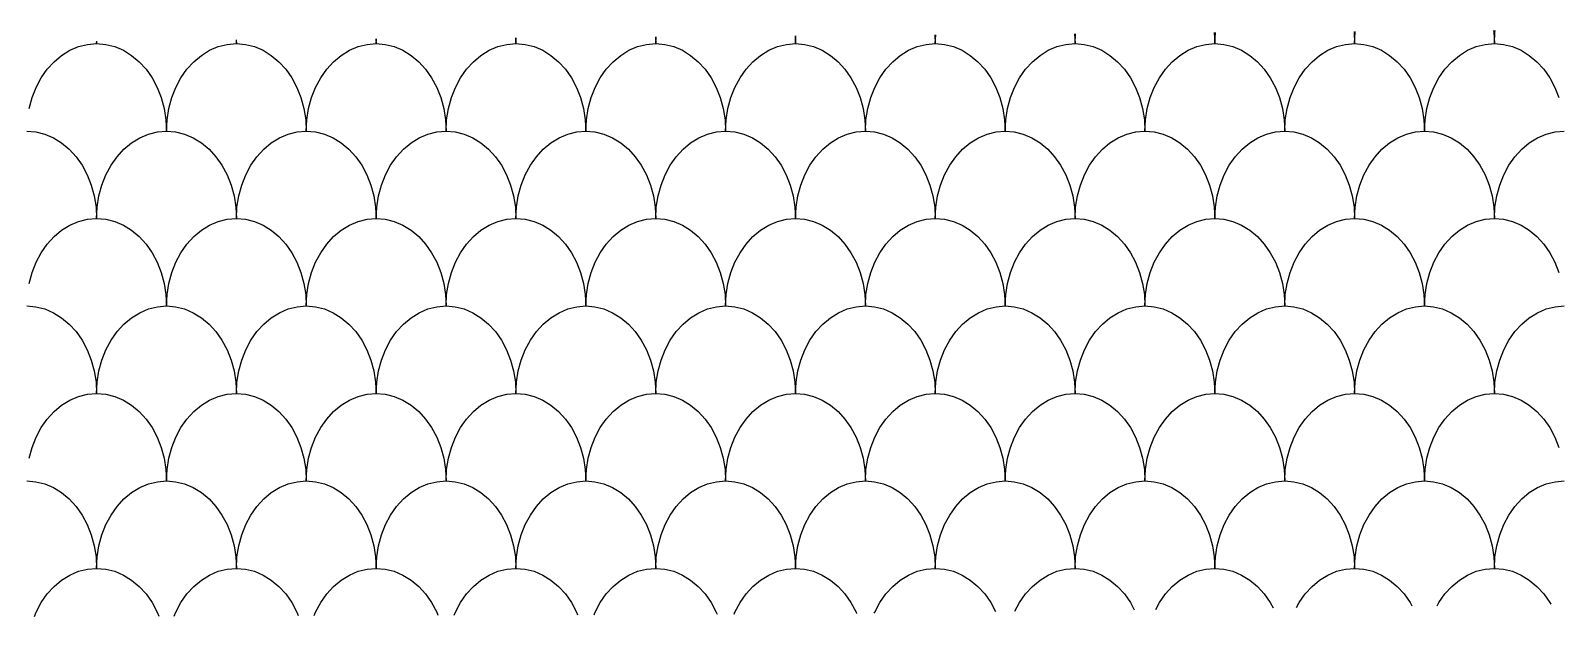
# Model space of a CAD drawing. Header units: metres. Extents: x 19 to 183, y -73 to -56.
# Drawn here: x 58.81 to 102.51, y -73.05 to -56.3 of the extents above; entities that cross this region are included whole.
import ezdxf

# ---------------------------------------------------------------- set-up
doc = ezdxf.new("R2010")
doc.units = ezdxf.units.M

msp = doc.modelspace()

# ---------------------------------------------------------------- linework, layer by layer
for points in [[(92.683, -56.357), (92.7, -56.671)], [(92.7, -56.671), (92.716, -56.357)], [(96.68, -56.328), (96.683, -56.345), (96.7, -56.671)], [(96.7, -56.671), (96.717, -56.345), (96.72, -56.327)], [(100.675, -56.298), (100.683, -56.345), (100.7, -56.671)], [(100.7, -56.671), (100.717, -56.345), (100.724, -56.297)], [(58.768, -58.524), (58.852, -58.215), (58.968, -57.921), (59.113, -57.649), (59.286, -57.404), (59.482, -57.188), (59.7, -57.006), (59.934, -56.862), (60.182, -56.756), (60.439, -56.693), (60.7, -56.671), (60.961, -56.693), (61.217, -56.756), (61.465, -56.862), (61.7, -57.006), (61.917, -57.188), (62.114, -57.404), (62.286, -57.649), (62.432, -57.921), (62.547, -58.215), (62.632, -58.524), (62.683, -58.845), (62.7, -59.171)], [(60.696, -56.596), (60.7, -56.671)], [(60.7, -56.671), (60.704, -56.596)], [(62.7, -59.171), (62.717, -58.845), (62.768, -58.524), (62.852, -58.215), (62.968, -57.921), (63.113, -57.649), (63.286, -57.404), (63.482, -57.188), (63.7, -57.006), (63.934, -56.862), (64.182, -56.756), (64.439, -56.693), (64.7, -56.671), (64.961, -56.693), (65.217, -56.756), (65.465, -56.862), (65.7, -57.006), (65.917, -57.188), (66.114, -57.404), (66.286, -57.649), (66.432, -57.921), (66.547, -58.215), (66.632, -58.524), (66.683, -58.845), (66.7, -59.171)], [(64.694, -56.566), (64.7, -56.671)], [(64.7, -56.671), (64.705, -56.566)], [(66.7, -59.171), (66.717, -58.845), (66.768, -58.524), (66.852, -58.215), (66.968, -57.921), (67.113, -57.649), (67.286, -57.404), (67.482, -57.188), (67.7, -57.006), (67.934, -56.862), (68.182, -56.756), (68.439, -56.693), (68.7, -56.671), (68.961, -56.693), (69.217, -56.756), (69.465, -56.862), (69.7, -57.006), (69.917, -57.188), (70.114, -57.404), (70.286, -57.649), (70.432, -57.921), (70.547, -58.215), (70.632, -58.524), (70.683, -58.845), (70.7, -59.171)], [(68.693, -56.536), (68.7, -56.671)], [(68.7, -56.671), (68.707, -56.536)], [(70.7, -59.171), (70.717, -58.845), (70.768, -58.524), (70.852, -58.215), (70.968, -57.921), (71.113, -57.649), (71.286, -57.404), (71.482, -57.188), (71.7, -57.006), (71.934, -56.862), (72.182, -56.756), (72.439, -56.693), (72.7, -56.671), (72.961, -56.693), (73.217, -56.756), (73.465, -56.862), (73.7, -57.006), (73.917, -57.188), (74.114, -57.404), (74.286, -57.649), (74.432, -57.921), (74.547, -58.215), (74.632, -58.524), (74.683, -58.845), (74.7, -59.171)], [(72.691, -56.506), (72.7, -56.671)], [(72.7, -56.671), (72.708, -56.506)], [(74.7, -59.171), (74.717, -58.845), (74.768, -58.524), (74.852, -58.215), (74.968, -57.921), (75.113, -57.649), (75.286, -57.404), (75.482, -57.188), (75.7, -57.006), (75.934, -56.862), (76.182, -56.756), (76.439, -56.693), (76.7, -56.671), (76.961, -56.693), (77.217, -56.756), (77.465, -56.862), (77.7, -57.006), (77.917, -57.188), (78.114, -57.404), (78.286, -57.649), (78.432, -57.921), (78.547, -58.215), (78.632, -58.524), (78.683, -58.845), (78.7, -59.171)], [(76.69, -56.477), (76.7, -56.671)], [(76.7, -56.671), (76.71, -56.476)], [(78.7, -59.171), (78.717, -58.845), (78.768, -58.524), (78.852, -58.215), (78.968, -57.921), (79.113, -57.649), (79.286, -57.404), (79.482, -57.188), (79.7, -57.006), (79.934, -56.862), (80.182, -56.756), (80.439, -56.693), (80.7, -56.671), (80.961, -56.693), (81.217, -56.756), (81.465, -56.862), (81.7, -57.006), (81.917, -57.188), (82.114, -57.404), (82.286, -57.649), (82.432, -57.921), (82.547, -58.215), (82.632, -58.524), (82.683, -58.845), (82.7, -59.171)], [(80.688, -56.447), (80.7, -56.671)], [(80.7, -56.671), (80.712, -56.447)], [(82.7, -59.171), (82.717, -58.845), (82.768, -58.524), (82.852, -58.215), (82.968, -57.921), (83.113, -57.649), (83.286, -57.404), (83.482, -57.188), (83.7, -57.006), (83.934, -56.862), (84.182, -56.756), (84.439, -56.693), (84.7, -56.671), (84.961, -56.693), (85.217, -56.756), (85.465, -56.862), (85.7, -57.006), (85.917, -57.188), (86.114, -57.404), (86.286, -57.649), (86.432, -57.921), (86.547, -58.215), (86.632, -58.524), (86.683, -58.845), (86.7, -59.171)], [(84.686, -56.417), (84.7, -56.671)], [(84.7, -56.671), (84.713, -56.417)], [(86.7, -59.171), (86.717, -58.845), (86.768, -58.524), (86.852, -58.215), (86.968, -57.921), (87.113, -57.649), (87.286, -57.404), (87.482, -57.188), (87.7, -57.006), (87.934, -56.862), (88.182, -56.756), (88.439, -56.693), (88.7, -56.671), (88.961, -56.693), (89.217, -56.756), (89.465, -56.862), (89.7, -57.006), (89.917, -57.188), (90.114, -57.404), (90.286, -57.649), (90.432, -57.921), (90.547, -58.215), (90.632, -58.524), (90.683, -58.845), (90.7, -59.171)], [(88.685, -56.387), (88.7, -56.671)], [(88.7, -56.671), (88.715, -56.387)], [(90.7, -59.171), (90.717, -58.845), (90.768, -58.524), (90.852, -58.215), (90.968, -57.921), (91.113, -57.649), (91.286, -57.404), (91.482, -57.188), (91.7, -57.006), (91.934, -56.862), (92.182, -56.756), (92.439, -56.693), (92.7, -56.671), (92.961, -56.693), (93.217, -56.756), (93.465, -56.862), (93.7, -57.006), (93.917, -57.188), (94.114, -57.404), (94.286, -57.649), (94.432, -57.921), (94.547, -58.215), (94.632, -58.524), (94.683, -58.845), (94.7, -59.171)], [(94.7, -59.171), (94.717, -58.845), (94.768, -58.524), (94.852, -58.215), (94.968, -57.921), (95.113, -57.649), (95.286, -57.404), (95.482, -57.188), (95.7, -57.006), (95.934, -56.862), (96.182, -56.756), (96.439, -56.693), (96.7, -56.671), (96.961, -56.693), (97.217, -56.756), (97.465, -56.862), (97.7, -57.006), (97.917, -57.188), (98.114, -57.404), (98.286, -57.649), (98.432, -57.921), (98.547, -58.215), (98.632, -58.524), (98.683, -58.845), (98.7, -59.171)], [(98.7, -59.171), (98.717, -58.845), (98.768, -58.524), (98.852, -58.215), (98.968, -57.921), (99.113, -57.649), (99.286, -57.404), (99.482, -57.188), (99.7, -57.006), (99.934, -56.862), (100.182, -56.756), (100.439, -56.693), (100.7, -56.671), (100.961, -56.693), (101.217, -56.756), (101.465, -56.862), (101.7, -57.006), (101.917, -57.188), (102.114, -57.404), (102.286, -57.649), (102.432, -57.921), (102.547, -58.215)], [(58.7, -59.171), (58.961, -59.193), (59.217, -59.256), (59.465, -59.362), (59.7, -59.506), (59.917, -59.688), (60.114, -59.904), (60.286, -60.149), (60.432, -60.421), (60.547, -60.715), (60.632, -61.024), (60.683, -61.345), (60.7, -61.671)], [(60.7, -61.671), (60.717, -61.345), (60.768, -61.024), (60.852, -60.715), (60.968, -60.421), (61.113, -60.149), (61.286, -59.904), (61.482, -59.688), (61.7, -59.506), (61.934, -59.362), (62.182, -59.256), (62.439, -59.193), (62.7, -59.171), (62.961, -59.193), (63.217, -59.256), (63.465, -59.362), (63.7, -59.506), (63.917, -59.688), (64.114, -59.904), (64.286, -60.149), (64.432, -60.421), (64.547, -60.715), (64.632, -61.024), (64.683, -61.345), (64.7, -61.671)], [(64.7, -61.671), (64.717, -61.345), (64.768, -61.024), (64.852, -60.715), (64.968, -60.421), (65.113, -60.149), (65.286, -59.904), (65.482, -59.688), (65.7, -59.506), (65.934, -59.362), (66.182, -59.256), (66.439, -59.193), (66.7, -59.171), (66.961, -59.193), (67.217, -59.256), (67.465, -59.362), (67.7, -59.506), (67.917, -59.688), (68.114, -59.904), (68.286, -60.149), (68.432, -60.421), (68.547, -60.715), (68.632, -61.024), (68.683, -61.345), (68.7, -61.671)], [(68.7, -61.671), (68.717, -61.345), (68.768, -61.024), (68.852, -60.715), (68.968, -60.421), (69.113, -60.149), (69.286, -59.904), (69.482, -59.688), (69.7, -59.506), (69.934, -59.362), (70.182, -59.256), (70.439, -59.193), (70.7, -59.171), (70.961, -59.193), (71.217, -59.256), (71.465, -59.362), (71.7, -59.506), (71.917, -59.688), (72.114, -59.904), (72.286, -60.149), (72.432, -60.421), (72.547, -60.715), (72.632, -61.024), (72.683, -61.345), (72.7, -61.671)], [(72.7, -61.671), (72.717, -61.345), (72.768, -61.024), (72.852, -60.715), (72.968, -60.421), (73.113, -60.149), (73.286, -59.904), (73.482, -59.688), (73.7, -59.506), (73.934, -59.362), (74.182, -59.256), (74.439, -59.193), (74.7, -59.171), (74.961, -59.193), (75.217, -59.256), (75.465, -59.362), (75.7, -59.506), (75.917, -59.688), (76.114, -59.904), (76.286, -60.149), (76.432, -60.421), (76.547, -60.715), (76.632, -61.024), (76.683, -61.345), (76.7, -61.671)], [(76.7, -61.671), (76.717, -61.345), (76.768, -61.024), (76.852, -60.715), (76.968, -60.421), (77.113, -60.149), (77.286, -59.904), (77.482, -59.688), (77.7, -59.506), (77.934, -59.362), (78.182, -59.256), (78.439, -59.193), (78.7, -59.171), (78.961, -59.193), (79.217, -59.256), (79.465, -59.362), (79.7, -59.506), (79.917, -59.688), (80.114, -59.904), (80.286, -60.149), (80.432, -60.421), (80.547, -60.715), (80.632, -61.024), (80.683, -61.345), (80.7, -61.671)], [(80.7, -61.671), (80.717, -61.345), (80.768, -61.024), (80.852, -60.715), (80.968, -60.421), (81.113, -60.149), (81.286, -59.904), (81.482, -59.688), (81.7, -59.506), (81.934, -59.362), (82.182, -59.256), (82.439, -59.193), (82.7, -59.171), (82.961, -59.193), (83.217, -59.256), (83.465, -59.362), (83.7, -59.506), (83.917, -59.688), (84.114, -59.904), (84.286, -60.149), (84.432, -60.421), (84.547, -60.715), (84.632, -61.024), (84.683, -61.345), (84.7, -61.671)], [(84.7, -61.671), (84.717, -61.345), (84.768, -61.024), (84.852, -60.715), (84.968, -60.421), (85.113, -60.149), (85.286, -59.904), (85.482, -59.688), (85.7, -59.506), (85.934, -59.362), (86.182, -59.256), (86.439, -59.193), (86.7, -59.171), (86.961, -59.193), (87.217, -59.256), (87.465, -59.362), (87.7, -59.506), (87.917, -59.688), (88.114, -59.904), (88.286, -60.149), (88.432, -60.421), (88.547, -60.715), (88.632, -61.024), (88.683, -61.345), (88.7, -61.671)], [(88.7, -61.671), (88.717, -61.345), (88.768, -61.024), (88.852, -60.715), (88.968, -60.421), (89.113, -60.149), (89.286, -59.904), (89.482, -59.688), (89.7, -59.506), (89.934, -59.362), (90.182, -59.256), (90.439, -59.193), (90.7, -59.171), (90.961, -59.193), (91.217, -59.256), (91.465, -59.362), (91.7, -59.506), (91.917, -59.688), (92.114, -59.904), (92.286, -60.149), (92.432, -60.421), (92.547, -60.715), (92.632, -61.024), (92.683, -61.345), (92.7, -61.671)], [(92.7, -61.671), (92.717, -61.345), (92.768, -61.024), (92.852, -60.715), (92.968, -60.421), (93.113, -60.149), (93.286, -59.904), (93.482, -59.688), (93.7, -59.506), (93.934, -59.362), (94.182, -59.256), (94.439, -59.193), (94.7, -59.171), (94.961, -59.193), (95.217, -59.256), (95.465, -59.362), (95.7, -59.506), (95.917, -59.688), (96.114, -59.904), (96.286, -60.149), (96.432, -60.421), (96.547, -60.715), (96.632, -61.024), (96.683, -61.345), (96.7, -61.671)], [(96.7, -61.671), (96.717, -61.345), (96.768, -61.024), (96.852, -60.715), (96.968, -60.421), (97.113, -60.149), (97.286, -59.904), (97.482, -59.688), (97.7, -59.506), (97.934, -59.362), (98.182, -59.256), (98.439, -59.193), (98.7, -59.171), (98.961, -59.193), (99.217, -59.256), (99.465, -59.362), (99.7, -59.506), (99.917, -59.688), (100.114, -59.904), (100.286, -60.149), (100.432, -60.421), (100.547, -60.715), (100.632, -61.024), (100.683, -61.345), (100.7, -61.671)], [(100.7, -61.671), (100.717, -61.345), (100.768, -61.024), (100.852, -60.715), (100.968, -60.421), (101.113, -60.149), (101.286, -59.904), (101.482, -59.688), (101.7, -59.506), (101.934, -59.362), (102.182, -59.256), (102.439, -59.193), (102.7, -59.171)], [(58.768, -63.524), (58.852, -63.215), (58.968, -62.921), (59.113, -62.649), (59.286, -62.404), (59.482, -62.188), (59.7, -62.006), (59.934, -61.862), (60.182, -61.756), (60.439, -61.693), (60.7, -61.671), (60.961, -61.693), (61.217, -61.756), (61.465, -61.862), (61.7, -62.006), (61.917, -62.188), (62.114, -62.404), (62.286, -62.649), (62.432, -62.921), (62.547, -63.215), (62.632, -63.524), (62.683, -63.845), (62.7, -64.171)], [(62.7, -64.171), (62.717, -63.845), (62.768, -63.524), (62.852, -63.215), (62.968, -62.921), (63.113, -62.649), (63.286, -62.404), (63.482, -62.188), (63.7, -62.006), (63.934, -61.862), (64.182, -61.756), (64.439, -61.693), (64.7, -61.671), (64.961, -61.693), (65.217, -61.756), (65.465, -61.862), (65.7, -62.006), (65.917, -62.188), (66.114, -62.404), (66.286, -62.649), (66.432, -62.921), (66.547, -63.215), (66.632, -63.524), (66.683, -63.845), (66.7, -64.171)], [(66.7, -64.171), (66.717, -63.845), (66.768, -63.524), (66.852, -63.215), (66.968, -62.921), (67.113, -62.649), (67.286, -62.404), (67.482, -62.188), (67.7, -62.006), (67.934, -61.862), (68.182, -61.756), (68.439, -61.693), (68.7, -61.671), (68.961, -61.693), (69.217, -61.756), (69.465, -61.862), (69.7, -62.006), (69.917, -62.188), (70.114, -62.404), (70.286, -62.649), (70.432, -62.921), (70.547, -63.215), (70.632, -63.524), (70.683, -63.845), (70.7, -64.171)], [(70.7, -64.171), (70.717, -63.845), (70.768, -63.524), (70.852, -63.215), (70.968, -62.921), (71.113, -62.649), (71.286, -62.404), (71.482, -62.188), (71.7, -62.006), (71.934, -61.862), (72.182, -61.756), (72.439, -61.693), (72.7, -61.671), (72.961, -61.693), (73.217, -61.756), (73.465, -61.862), (73.7, -62.006), (73.917, -62.188), (74.114, -62.404), (74.286, -62.649), (74.432, -62.921), (74.547, -63.215), (74.632, -63.524), (74.683, -63.845), (74.7, -64.171)], [(74.7, -64.171), (74.717, -63.845), (74.768, -63.524), (74.852, -63.215), (74.968, -62.921), (75.113, -62.649), (75.286, -62.404), (75.482, -62.188), (75.7, -62.006), (75.934, -61.862), (76.182, -61.756), (76.439, -61.693), (76.7, -61.671), (76.961, -61.693), (77.217, -61.756), (77.465, -61.862), (77.7, -62.006), (77.917, -62.188), (78.114, -62.404), (78.286, -62.649), (78.432, -62.921), (78.547, -63.215), (78.632, -63.524), (78.683, -63.845), (78.7, -64.171)], [(78.7, -64.171), (78.717, -63.845), (78.768, -63.524), (78.852, -63.215), (78.968, -62.921), (79.113, -62.649), (79.286, -62.404), (79.482, -62.188), (79.7, -62.006), (79.934, -61.862), (80.182, -61.756), (80.439, -61.693), (80.7, -61.671), (80.961, -61.693), (81.217, -61.756), (81.465, -61.862), (81.7, -62.006), (81.917, -62.188), (82.114, -62.404), (82.286, -62.649), (82.432, -62.921), (82.547, -63.215), (82.632, -63.524), (82.683, -63.845), (82.7, -64.171)], [(82.7, -64.171), (82.717, -63.845), (82.768, -63.524), (82.852, -63.215), (82.968, -62.921), (83.113, -62.649), (83.286, -62.404), (83.482, -62.188), (83.7, -62.006), (83.934, -61.862), (84.182, -61.756), (84.439, -61.693), (84.7, -61.671), (84.961, -61.693), (85.217, -61.756), (85.465, -61.862), (85.7, -62.006), (85.917, -62.188), (86.114, -62.404), (86.286, -62.649), (86.432, -62.921), (86.547, -63.215), (86.632, -63.524), (86.683, -63.845), (86.7, -64.171)], [(86.7, -64.171), (86.717, -63.845), (86.768, -63.524), (86.852, -63.215), (86.968, -62.921), (87.113, -62.649), (87.286, -62.404), (87.482, -62.188), (87.7, -62.006), (87.934, -61.862), (88.182, -61.756), (88.439, -61.693), (88.7, -61.671), (88.961, -61.693), (89.217, -61.756), (89.465, -61.862), (89.7, -62.006), (89.917, -62.188), (90.114, -62.404), (90.286, -62.649), (90.432, -62.921), (90.547, -63.215), (90.632, -63.524), (90.683, -63.845), (90.7, -64.171)], [(90.7, -64.171), (90.717, -63.845), (90.768, -63.524), (90.852, -63.215), (90.968, -62.921), (91.113, -62.649), (91.286, -62.404), (91.482, -62.188), (91.7, -62.006), (91.934, -61.862), (92.182, -61.756), (92.439, -61.693), (92.7, -61.671), (92.961, -61.693), (93.217, -61.756), (93.465, -61.862), (93.7, -62.006), (93.917, -62.188), (94.114, -62.404), (94.286, -62.649), (94.432, -62.921), (94.547, -63.215), (94.632, -63.524), (94.683, -63.845), (94.7, -64.171)], [(94.7, -64.171), (94.717, -63.845), (94.768, -63.524), (94.852, -63.215), (94.968, -62.921), (95.113, -62.649), (95.286, -62.404), (95.482, -62.188), (95.7, -62.006), (95.934, -61.862), (96.182, -61.756), (96.439, -61.693), (96.7, -61.671), (96.961, -61.693), (97.217, -61.756), (97.465, -61.862), (97.7, -62.006), (97.917, -62.188), (98.114, -62.404), (98.286, -62.649), (98.432, -62.921), (98.547, -63.215), (98.632, -63.524), (98.683, -63.845), (98.7, -64.171)], [(98.7, -64.171), (98.717, -63.845), (98.768, -63.524), (98.852, -63.215), (98.968, -62.921), (99.113, -62.649), (99.286, -62.404), (99.482, -62.188), (99.7, -62.006), (99.934, -61.862), (100.182, -61.756), (100.439, -61.693), (100.7, -61.671), (100.961, -61.693), (101.217, -61.756), (101.465, -61.862), (101.7, -62.006), (101.917, -62.188), (102.114, -62.404), (102.286, -62.649), (102.432, -62.921), (102.547, -63.215)], [(58.7, -64.171), (58.961, -64.193), (59.217, -64.256), (59.465, -64.362), (59.7, -64.506), (59.917, -64.688), (60.114, -64.904), (60.286, -65.149), (60.432, -65.421), (60.547, -65.715), (60.632, -66.024), (60.683, -66.345), (60.7, -66.671)], [(60.7, -66.671), (60.717, -66.345), (60.768, -66.024), (60.852, -65.715), (60.968, -65.421), (61.113, -65.149), (61.286, -64.904), (61.482, -64.688), (61.7, -64.506), (61.934, -64.362), (62.182, -64.256), (62.439, -64.193), (62.7, -64.171), (62.961, -64.193), (63.217, -64.256), (63.465, -64.362), (63.7, -64.506), (63.917, -64.688), (64.114, -64.904), (64.286, -65.149), (64.432, -65.421), (64.547, -65.715), (64.632, -66.024), (64.683, -66.345), (64.7, -66.671)], [(64.7, -66.671), (64.717, -66.345), (64.768, -66.024), (64.852, -65.715), (64.968, -65.421), (65.113, -65.149), (65.286, -64.904), (65.482, -64.688), (65.7, -64.506), (65.934, -64.362), (66.182, -64.256), (66.439, -64.193), (66.7, -64.171), (66.961, -64.193), (67.217, -64.256), (67.465, -64.362), (67.7, -64.506), (67.917, -64.688), (68.114, -64.904), (68.286, -65.149), (68.432, -65.421), (68.547, -65.715), (68.632, -66.024), (68.683, -66.345), (68.7, -66.671)], [(68.7, -66.671), (68.717, -66.345), (68.768, -66.024), (68.852, -65.715), (68.968, -65.421), (69.113, -65.149), (69.286, -64.904), (69.482, -64.688), (69.7, -64.506), (69.934, -64.362), (70.182, -64.256), (70.439, -64.193), (70.7, -64.171), (70.961, -64.193), (71.217, -64.256), (71.465, -64.362), (71.7, -64.506), (71.917, -64.688), (72.114, -64.904), (72.286, -65.149), (72.432, -65.421), (72.547, -65.715), (72.632, -66.024), (72.683, -66.345), (72.7, -66.671)], [(72.7, -66.671), (72.717, -66.345), (72.768, -66.024), (72.852, -65.715), (72.968, -65.421), (73.113, -65.149), (73.286, -64.904), (73.482, -64.688), (73.7, -64.506), (73.934, -64.362), (74.182, -64.256), (74.439, -64.193), (74.7, -64.171), (74.961, -64.193), (75.217, -64.256), (75.465, -64.362), (75.7, -64.506), (75.917, -64.688), (76.114, -64.904), (76.286, -65.149), (76.432, -65.421), (76.547, -65.715), (76.632, -66.024), (76.683, -66.345), (76.7, -66.671)], [(76.7, -66.671), (76.717, -66.345), (76.768, -66.024), (76.852, -65.715), (76.968, -65.421), (77.113, -65.149), (77.286, -64.904), (77.482, -64.688), (77.7, -64.506), (77.934, -64.362), (78.182, -64.256), (78.439, -64.193), (78.7, -64.171), (78.961, -64.193), (79.217, -64.256), (79.465, -64.362), (79.7, -64.506), (79.917, -64.688), (80.114, -64.904), (80.286, -65.149), (80.432, -65.421), (80.547, -65.715), (80.632, -66.024), (80.683, -66.345), (80.7, -66.671)], [(80.7, -66.671), (80.717, -66.345), (80.768, -66.024), (80.852, -65.715), (80.968, -65.421), (81.113, -65.149), (81.286, -64.904), (81.482, -64.688), (81.7, -64.506), (81.934, -64.362), (82.182, -64.256), (82.439, -64.193), (82.7, -64.171), (82.961, -64.193), (83.217, -64.256), (83.465, -64.362), (83.7, -64.506), (83.917, -64.688), (84.114, -64.904), (84.286, -65.149), (84.432, -65.421), (84.547, -65.715), (84.632, -66.024), (84.683, -66.345), (84.7, -66.671)], [(84.7, -66.671), (84.717, -66.345), (84.768, -66.024), (84.852, -65.715), (84.968, -65.421), (85.113, -65.149), (85.286, -64.904), (85.482, -64.688), (85.7, -64.506), (85.934, -64.362), (86.182, -64.256), (86.439, -64.193), (86.7, -64.171), (86.961, -64.193), (87.217, -64.256), (87.465, -64.362), (87.7, -64.506), (87.917, -64.688), (88.114, -64.904), (88.286, -65.149), (88.432, -65.421), (88.547, -65.715), (88.632, -66.024), (88.683, -66.345), (88.7, -66.671)], [(88.7, -66.671), (88.717, -66.345), (88.768, -66.024), (88.852, -65.715), (88.968, -65.421), (89.113, -65.149), (89.286, -64.904), (89.482, -64.688), (89.7, -64.506), (89.934, -64.362), (90.182, -64.256), (90.439, -64.193), (90.7, -64.171), (90.961, -64.193), (91.217, -64.256), (91.465, -64.362), (91.7, -64.506), (91.917, -64.688), (92.114, -64.904), (92.286, -65.149), (92.432, -65.421), (92.547, -65.715), (92.632, -66.024), (92.683, -66.345), (92.7, -66.671)], [(92.7, -66.671), (92.717, -66.345), (92.768, -66.024), (92.852, -65.715), (92.968, -65.421), (93.113, -65.149), (93.286, -64.904), (93.482, -64.688), (93.7, -64.506), (93.934, -64.362), (94.182, -64.256), (94.439, -64.193), (94.7, -64.171), (94.961, -64.193), (95.217, -64.256), (95.465, -64.362), (95.7, -64.506), (95.917, -64.688), (96.114, -64.904), (96.286, -65.149), (96.432, -65.421), (96.547, -65.715), (96.632, -66.024), (96.683, -66.345), (96.7, -66.671)], [(96.7, -66.671), (96.717, -66.345), (96.768, -66.024), (96.852, -65.715), (96.968, -65.421), (97.113, -65.149), (97.286, -64.904), (97.482, -64.688), (97.7, -64.506), (97.934, -64.362), (98.182, -64.256), (98.439, -64.193), (98.7, -64.171), (98.961, -64.193), (99.217, -64.256), (99.465, -64.362), (99.7, -64.506), (99.917, -64.688), (100.114, -64.904), (100.286, -65.149), (100.432, -65.421), (100.547, -65.715), (100.632, -66.024), (100.683, -66.345), (100.7, -66.671)], [(100.7, -66.671), (100.717, -66.345), (100.768, -66.024), (100.852, -65.715), (100.968, -65.421), (101.113, -65.149), (101.286, -64.904), (101.482, -64.688), (101.7, -64.506), (101.934, -64.362), (102.182, -64.256), (102.439, -64.193), (102.7, -64.171)], [(58.768, -68.524), (58.852, -68.215), (58.968, -67.921), (59.113, -67.649), (59.286, -67.404), (59.482, -67.188), (59.7, -67.006), (59.934, -66.862), (60.182, -66.756), (60.439, -66.693), (60.7, -66.671), (60.961, -66.693), (61.217, -66.756), (61.465, -66.862), (61.7, -67.006), (61.917, -67.188), (62.114, -67.404), (62.286, -67.649), (62.432, -67.921), (62.547, -68.215), (62.632, -68.524), (62.683, -68.845), (62.7, -69.171)], [(62.7, -69.171), (62.717, -68.845), (62.768, -68.524), (62.852, -68.215), (62.968, -67.921), (63.113, -67.649), (63.286, -67.404), (63.482, -67.188), (63.7, -67.006), (63.934, -66.862), (64.182, -66.756), (64.439, -66.693), (64.7, -66.671), (64.961, -66.693), (65.217, -66.756), (65.465, -66.862), (65.7, -67.006), (65.917, -67.188), (66.114, -67.404), (66.286, -67.649), (66.432, -67.921), (66.547, -68.215), (66.632, -68.524), (66.683, -68.845), (66.7, -69.171)], [(66.7, -69.171), (66.717, -68.845), (66.768, -68.524), (66.852, -68.215), (66.968, -67.921), (67.113, -67.649), (67.286, -67.404), (67.482, -67.188), (67.7, -67.006), (67.934, -66.862), (68.182, -66.756), (68.439, -66.693), (68.7, -66.671), (68.961, -66.693), (69.217, -66.756), (69.465, -66.862), (69.7, -67.006), (69.917, -67.188), (70.114, -67.404), (70.286, -67.649), (70.432, -67.921), (70.547, -68.215), (70.632, -68.524), (70.683, -68.845), (70.7, -69.171)], [(70.7, -69.171), (70.717, -68.845), (70.768, -68.524), (70.852, -68.215), (70.968, -67.921), (71.113, -67.649), (71.286, -67.404), (71.482, -67.188), (71.7, -67.006), (71.934, -66.862), (72.182, -66.756), (72.439, -66.693), (72.7, -66.671), (72.961, -66.693), (73.217, -66.756), (73.465, -66.862), (73.7, -67.006), (73.917, -67.188), (74.114, -67.404), (74.286, -67.649), (74.432, -67.921), (74.547, -68.215), (74.632, -68.524), (74.683, -68.845), (74.7, -69.171)], [(74.7, -69.171), (74.717, -68.845), (74.768, -68.524), (74.852, -68.215), (74.968, -67.921), (75.113, -67.649), (75.286, -67.404), (75.482, -67.188), (75.7, -67.006), (75.934, -66.862), (76.182, -66.756), (76.439, -66.693), (76.7, -66.671), (76.961, -66.693), (77.217, -66.756), (77.465, -66.862), (77.7, -67.006), (77.917, -67.188), (78.114, -67.404), (78.286, -67.649), (78.432, -67.921), (78.547, -68.215), (78.632, -68.524), (78.683, -68.845), (78.7, -69.171)], [(78.7, -69.171), (78.717, -68.845), (78.768, -68.524), (78.852, -68.215), (78.968, -67.921), (79.113, -67.649), (79.286, -67.404), (79.482, -67.188), (79.7, -67.006), (79.934, -66.862), (80.182, -66.756), (80.439, -66.693), (80.7, -66.671), (80.961, -66.693), (81.217, -66.756), (81.465, -66.862), (81.7, -67.006), (81.917, -67.188), (82.114, -67.404), (82.286, -67.649), (82.432, -67.921), (82.547, -68.215), (82.632, -68.524), (82.683, -68.845), (82.7, -69.171)], [(82.7, -69.171), (82.717, -68.845), (82.768, -68.524), (82.852, -68.215), (82.968, -67.921), (83.113, -67.649), (83.286, -67.404), (83.482, -67.188), (83.7, -67.006), (83.934, -66.862), (84.182, -66.756), (84.439, -66.693), (84.7, -66.671), (84.961, -66.693), (85.217, -66.756), (85.465, -66.862), (85.7, -67.006), (85.917, -67.188), (86.114, -67.404), (86.286, -67.649), (86.432, -67.921), (86.547, -68.215), (86.632, -68.524), (86.683, -68.845), (86.7, -69.171)], [(86.7, -69.171), (86.717, -68.845), (86.768, -68.524), (86.852, -68.215), (86.968, -67.921), (87.113, -67.649), (87.286, -67.404), (87.482, -67.188), (87.7, -67.006), (87.934, -66.862), (88.182, -66.756), (88.439, -66.693), (88.7, -66.671), (88.961, -66.693), (89.217, -66.756), (89.465, -66.862), (89.7, -67.006), (89.917, -67.188), (90.114, -67.404), (90.286, -67.649), (90.432, -67.921), (90.547, -68.215), (90.632, -68.524), (90.683, -68.845), (90.7, -69.171)], [(90.7, -69.171), (90.717, -68.845), (90.768, -68.524), (90.852, -68.215), (90.968, -67.921), (91.113, -67.649), (91.286, -67.404), (91.482, -67.188), (91.7, -67.006), (91.934, -66.862), (92.182, -66.756), (92.439, -66.693), (92.7, -66.671), (92.961, -66.693), (93.217, -66.756), (93.465, -66.862), (93.7, -67.006), (93.917, -67.188), (94.114, -67.404), (94.286, -67.649), (94.432, -67.921), (94.547, -68.215), (94.632, -68.524), (94.683, -68.845), (94.7, -69.171)], [(94.7, -69.171), (94.717, -68.845), (94.768, -68.524), (94.852, -68.215), (94.968, -67.921), (95.113, -67.649), (95.286, -67.404), (95.482, -67.188), (95.7, -67.006), (95.934, -66.862), (96.182, -66.756), (96.439, -66.693), (96.7, -66.671), (96.961, -66.693), (97.217, -66.756), (97.465, -66.862), (97.7, -67.006), (97.917, -67.188), (98.114, -67.404), (98.286, -67.649), (98.432, -67.921), (98.547, -68.215), (98.632, -68.524), (98.683, -68.845), (98.7, -69.171)], [(98.7, -69.171), (98.717, -68.845), (98.768, -68.524), (98.852, -68.215), (98.968, -67.921), (99.113, -67.649), (99.286, -67.404), (99.482, -67.188), (99.7, -67.006), (99.934, -66.862), (100.182, -66.756), (100.439, -66.693), (100.7, -66.671), (100.961, -66.693), (101.217, -66.756), (101.465, -66.862), (101.7, -67.006), (101.917, -67.188), (102.114, -67.404), (102.286, -67.649), (102.432, -67.921), (102.547, -68.215)], [(58.7, -69.171), (58.961, -69.193), (59.217, -69.256), (59.465, -69.362), (59.7, -69.506), (59.917, -69.688), (60.114, -69.904), (60.286, -70.149), (60.432, -70.421), (60.547, -70.715), (60.632, -71.024), (60.683, -71.345), (60.7, -71.671)], [(60.7, -71.671), (60.717, -71.345), (60.768, -71.024), (60.852, -70.715), (60.968, -70.421), (61.113, -70.149), (61.286, -69.904), (61.482, -69.688), (61.7, -69.506), (61.934, -69.362), (62.182, -69.256), (62.439, -69.193), (62.7, -69.171), (62.961, -69.193), (63.217, -69.256), (63.465, -69.362), (63.7, -69.506), (63.917, -69.688), (64.114, -69.904), (64.286, -70.149), (64.432, -70.421), (64.547, -70.715), (64.632, -71.024), (64.683, -71.345), (64.7, -71.671)], [(64.7, -71.671), (64.717, -71.345), (64.768, -71.024), (64.852, -70.715), (64.968, -70.421), (65.113, -70.149), (65.286, -69.904), (65.482, -69.688), (65.7, -69.506), (65.934, -69.362), (66.182, -69.256), (66.439, -69.193), (66.7, -69.171), (66.961, -69.193), (67.217, -69.256), (67.465, -69.362), (67.7, -69.506), (67.917, -69.688), (68.114, -69.904), (68.286, -70.149), (68.432, -70.421), (68.547, -70.715), (68.632, -71.024), (68.683, -71.345), (68.7, -71.671)], [(68.7, -71.671), (68.717, -71.345), (68.768, -71.024), (68.852, -70.715), (68.968, -70.421), (69.113, -70.149), (69.286, -69.904), (69.482, -69.688), (69.7, -69.506), (69.934, -69.362), (70.182, -69.256), (70.439, -69.193), (70.7, -69.171), (70.961, -69.193), (71.217, -69.256), (71.465, -69.362), (71.7, -69.506), (71.917, -69.688), (72.114, -69.904), (72.286, -70.149), (72.432, -70.421), (72.547, -70.715), (72.632, -71.024), (72.683, -71.345), (72.7, -71.671)], [(72.7, -71.671), (72.717, -71.345), (72.768, -71.024), (72.852, -70.715), (72.968, -70.421), (73.113, -70.149), (73.286, -69.904), (73.482, -69.688), (73.7, -69.506), (73.934, -69.362), (74.182, -69.256), (74.439, -69.193), (74.7, -69.171), (74.961, -69.193), (75.217, -69.256), (75.465, -69.362), (75.7, -69.506), (75.917, -69.688), (76.114, -69.904), (76.286, -70.149), (76.432, -70.421), (76.547, -70.715), (76.632, -71.024), (76.683, -71.345), (76.7, -71.671)], [(76.7, -71.671), (76.717, -71.345), (76.768, -71.024), (76.852, -70.715), (76.968, -70.421), (77.113, -70.149), (77.286, -69.904), (77.482, -69.688), (77.7, -69.506), (77.934, -69.362), (78.182, -69.256), (78.439, -69.193), (78.7, -69.171), (78.961, -69.193), (79.217, -69.256), (79.465, -69.362), (79.7, -69.506), (79.917, -69.688), (80.114, -69.904), (80.286, -70.149), (80.432, -70.421), (80.547, -70.715), (80.632, -71.024), (80.683, -71.345), (80.7, -71.671)], [(80.7, -71.671), (80.717, -71.345), (80.768, -71.024), (80.852, -70.715), (80.968, -70.421), (81.113, -70.149), (81.286, -69.904), (81.482, -69.688), (81.7, -69.506), (81.934, -69.362), (82.182, -69.256), (82.439, -69.193), (82.7, -69.171), (82.961, -69.193), (83.217, -69.256), (83.465, -69.362), (83.7, -69.506), (83.917, -69.688), (84.114, -69.904), (84.286, -70.149), (84.432, -70.421), (84.547, -70.715), (84.632, -71.024), (84.683, -71.345), (84.7, -71.671)], [(84.7, -71.671), (84.717, -71.345), (84.768, -71.024), (84.852, -70.715), (84.968, -70.421), (85.113, -70.149), (85.286, -69.904), (85.482, -69.688), (85.7, -69.506), (85.934, -69.362), (86.182, -69.256), (86.439, -69.193), (86.7, -69.171), (86.961, -69.193), (87.217, -69.256), (87.465, -69.362), (87.7, -69.506), (87.917, -69.688), (88.114, -69.904), (88.286, -70.149), (88.432, -70.421), (88.547, -70.715), (88.632, -71.024), (88.683, -71.345), (88.7, -71.671)], [(88.7, -71.671), (88.717, -71.345), (88.768, -71.024), (88.852, -70.715), (88.968, -70.421), (89.113, -70.149), (89.286, -69.904), (89.482, -69.688), (89.7, -69.506), (89.934, -69.362), (90.182, -69.256), (90.439, -69.193), (90.7, -69.171), (90.961, -69.193), (91.217, -69.256), (91.465, -69.362), (91.7, -69.506), (91.917, -69.688), (92.114, -69.904), (92.286, -70.149), (92.432, -70.421), (92.547, -70.715), (92.632, -71.024), (92.683, -71.345), (92.7, -71.671)], [(92.7, -71.671), (92.717, -71.345), (92.768, -71.024), (92.852, -70.715), (92.968, -70.421), (93.113, -70.149), (93.286, -69.904), (93.482, -69.688), (93.7, -69.506), (93.934, -69.362), (94.182, -69.256), (94.439, -69.193), (94.7, -69.171), (94.961, -69.193), (95.217, -69.256), (95.465, -69.362), (95.7, -69.506), (95.917, -69.688), (96.114, -69.904), (96.286, -70.149), (96.432, -70.421), (96.547, -70.715), (96.632, -71.024), (96.683, -71.345), (96.7, -71.671)], [(96.7, -71.671), (96.717, -71.345), (96.768, -71.024), (96.852, -70.715), (96.968, -70.421), (97.113, -70.149), (97.286, -69.904), (97.482, -69.688), (97.7, -69.506), (97.934, -69.362), (98.182, -69.256), (98.439, -69.193), (98.7, -69.171), (98.961, -69.193), (99.217, -69.256), (99.465, -69.362), (99.7, -69.506), (99.917, -69.688), (100.114, -69.904), (100.286, -70.149), (100.432, -70.421), (100.547, -70.715), (100.632, -71.024), (100.683, -71.345), (100.7, -71.671)], [(100.7, -71.671), (100.717, -71.345), (100.768, -71.024), (100.852, -70.715), (100.968, -70.421), (101.113, -70.149), (101.286, -69.904), (101.482, -69.688), (101.7, -69.506), (101.934, -69.362), (102.182, -69.256), (102.439, -69.193), (102.7, -69.171)], [(58.919, -73.045), (58.968, -72.921), (59.113, -72.649), (59.286, -72.404), (59.482, -72.188), (59.7, -72.006), (59.934, -71.862), (60.182, -71.756), (60.439, -71.693), (60.7, -71.671), (60.961, -71.693), (61.217, -71.756), (61.465, -71.862), (61.7, -72.006), (61.917, -72.188), (62.114, -72.404), (62.286, -72.649), (62.432, -72.921), (62.476, -73.034)], [(62.924, -73.033), (62.968, -72.921), (63.113, -72.649), (63.286, -72.404), (63.482, -72.188), (63.7, -72.006), (63.934, -71.862), (64.182, -71.756), (64.439, -71.693), (64.7, -71.671), (64.961, -71.693), (65.217, -71.756), (65.465, -71.862), (65.7, -72.006), (65.917, -72.188), (66.114, -72.404), (66.286, -72.649), (66.432, -72.921), (66.471, -73.022)], [(66.929, -73.02), (66.968, -72.921), (67.113, -72.649), (67.286, -72.404), (67.482, -72.188), (67.7, -72.006), (67.934, -71.862), (68.182, -71.756), (68.439, -71.693), (68.7, -71.671), (68.961, -71.693), (69.217, -71.756), (69.465, -71.862), (69.7, -72.006), (69.917, -72.188), (70.114, -72.404), (70.286, -72.649), (70.432, -72.921), (70.466, -73.009)], [(70.934, -73.008), (70.968, -72.921), (71.113, -72.649), (71.286, -72.404), (71.482, -72.188), (71.7, -72.006), (71.934, -71.862), (72.182, -71.756), (72.439, -71.693), (72.7, -71.671), (72.961, -71.693), (73.217, -71.756), (73.465, -71.862), (73.7, -72.006), (73.917, -72.188), (74.114, -72.404), (74.286, -72.649), (74.432, -72.921), (74.461, -72.997)], [(74.939, -72.995), (74.968, -72.921), (75.113, -72.649), (75.286, -72.404), (75.482, -72.188), (75.7, -72.006), (75.934, -71.862), (76.182, -71.756), (76.439, -71.693), (76.7, -71.671), (76.961, -71.693), (77.217, -71.756), (77.465, -71.862), (77.7, -72.006), (77.917, -72.188), (78.114, -72.404), (78.286, -72.649), (78.432, -72.921), (78.457, -72.984)], [(78.944, -72.983), (78.968, -72.921), (79.113, -72.649), (79.286, -72.404), (79.482, -72.188), (79.7, -72.006), (79.934, -71.862), (80.182, -71.756), (80.439, -71.693), (80.7, -71.671), (80.961, -71.693), (81.217, -71.756), (81.465, -71.862), (81.7, -72.006), (81.917, -72.188), (82.114, -72.404), (82.286, -72.649), (82.432, -72.921), (82.447, -72.959)], [(82.956, -72.952), (82.968, -72.921), (83.113, -72.649), (83.286, -72.404), (83.482, -72.188), (83.7, -72.006), (83.934, -71.862), (84.182, -71.756), (84.439, -71.693), (84.7, -71.671), (84.961, -71.693), (85.217, -71.756), (85.465, -71.862), (85.7, -72.006), (85.917, -72.188), (86.114, -72.404), (86.286, -72.649), (86.424, -72.906)], [(86.98, -72.898), (87.113, -72.649), (87.286, -72.404), (87.482, -72.188), (87.7, -72.006), (87.934, -71.862), (88.182, -71.756), (88.439, -71.693), (88.7, -71.671), (88.961, -71.693), (89.217, -71.756), (89.465, -71.862), (89.7, -72.006), (89.917, -72.188), (90.114, -72.404), (90.286, -72.649), (90.395, -72.853)], [(91.009, -72.845), (91.113, -72.649), (91.286, -72.404), (91.482, -72.188), (91.7, -72.006), (91.934, -71.862), (92.182, -71.756), (92.439, -71.693), (92.7, -71.671), (92.961, -71.693), (93.217, -71.756), (93.465, -71.862), (93.7, -72.006), (93.917, -72.188), (94.114, -72.404), (94.286, -72.649), (94.367, -72.8)], [(95.037, -72.791), (95.113, -72.649), (95.286, -72.404), (95.482, -72.188), (95.7, -72.006), (95.934, -71.862), (96.182, -71.756), (96.439, -71.693), (96.7, -71.671), (96.961, -71.693), (97.217, -71.756), (97.465, -71.862), (97.7, -72.006), (97.917, -72.188), (98.114, -72.404), (98.286, -72.649), (98.339, -72.747)], [(99.066, -72.738), (99.113, -72.649), (99.286, -72.404), (99.482, -72.188), (99.7, -72.006), (99.934, -71.862), (100.182, -71.756), (100.439, -71.693), (100.7, -71.671), (100.961, -71.693), (101.217, -71.756), (101.465, -71.862), (101.7, -72.006), (101.917, -72.188), (102.114, -72.404), (102.286, -72.649), (102.311, -72.695)]]:
    msp.add_lwpolyline(points)

doc.saveas('drawing.dxf')
